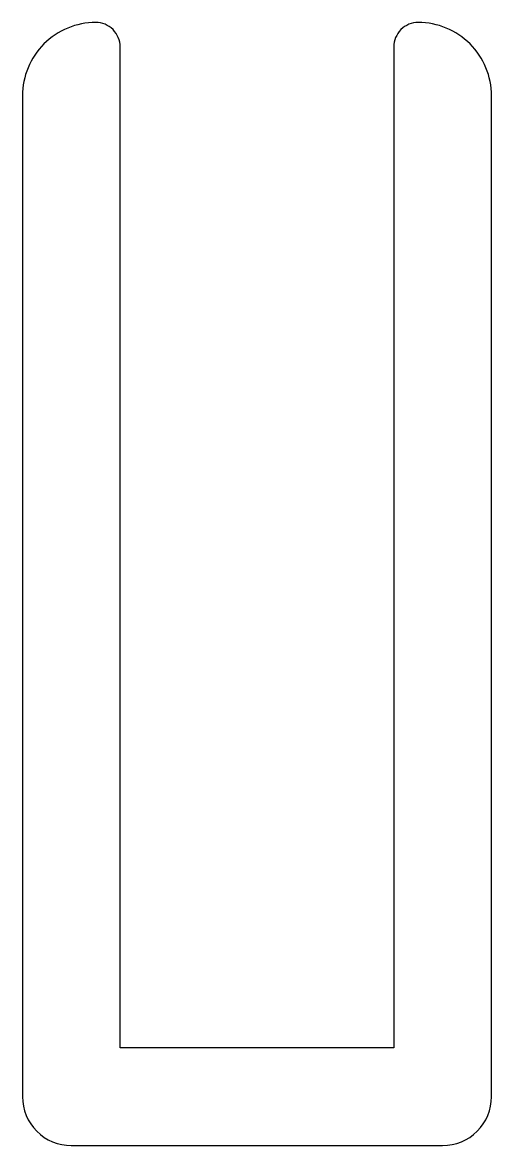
# Model space of a CAD drawing. Extents: x 700.2 to 709.8, y -25.9 to -2.9.
import ezdxf

# ---------------------------------------------------------------- set-up
doc = ezdxf.new("R2010")
doc.units = 0
doc.header["$LTSCALE"] = 15
doc.layers.add('_', color=7, linetype='CONTINUOUS')

msp = doc.modelspace()

# ---------------------------------------------------------------- linework, layer by layer
at = {"layer": '_', "color": 0}
msp.add_lwpolyline([(702.204, -3.444, 0.414214), (701.704, -2.944, 0.414214), (700.204, -4.444), (700.204, -24.944, 0.414214), (701.204, -25.944), (708.804, -25.944, 0.414214), (709.804, -24.944), (709.804, -4.444, 0.414214), (708.304, -2.944, 0.414214), (707.804, -3.444), (707.804, -23.944), (702.204, -23.944)], format="xyb", close=True, dxfattribs=at)

doc.saveas('drawing.dxf')
